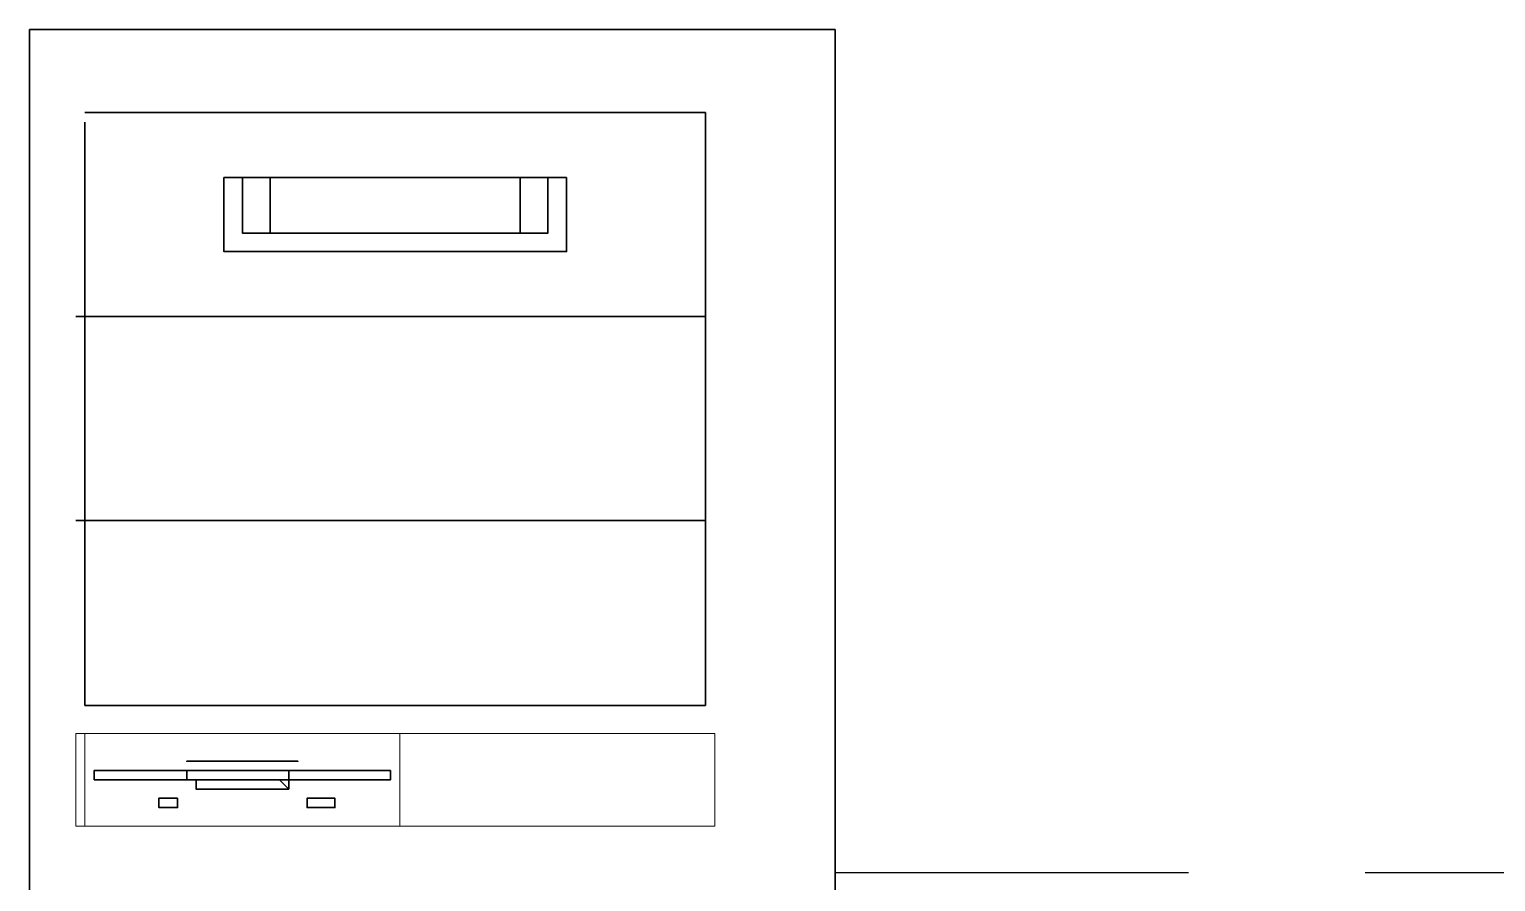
# Paper-space layout 'Sample Network Drawing - A1 Sheet' of a CAD drawing. Extents: x 49 to 806, y 22 to 564.
# Drawn here: x 282.47 to 295.64, y 153.53 to 161.18 of the extents above; entities that cross this region are included whole.
import ezdxf

# ---------------------------------------------------------------- set-up
doc = ezdxf.new("R2010")
doc.units = 0
doc.linetypes.add('HIDDEN2', pattern=[4.7625, 3.175, -1.5875])
doc.layers.add('N-EQPM-EXST', color=252, linetype='Continuous', lineweight=25)
doc.layers.add('N-SGNL-ELEC_EXST', color=252, linetype='HIDDEN2', lineweight=25)

psp = doc.layouts.new('Sample Network Drawing - A1 Sheet')

# ---------------------------------------------------------------- linework, layer by layer
at = {"layer": 'N-EQPM-EXST', "lineweight": 30}
for p, q in [((289.707, 161.182), (282.47, 161.182)), ((282.47, 161.182), (282.47, 146.041)), ((289.707, 161.182), (282.47, 161.182)), ((282.47, 161.182), (282.47, 146.041)), ((289.707, 146.041), (289.707, 161.182)), ((289.707, 161.182), (289.707, 161.182)), ((289.707, 146.041), (289.707, 161.182)), ((282.969, 160.434), (288.543, 160.434)), ((288.543, 160.434), (288.543, 155.109)), ((282.969, 155.109), (282.969, 160.35)), ((282.969, 160.35), (282.969, 155.109)), ((288.543, 155.109), (282.969, 155.109)), ((282.969, 155.109), (287.711, 155.109))]:
    psp.add_line(p, q, dxfattribs=at)
for points in [[(287.295, 159.851), (284.217, 159.851), (284.217, 159.186), (287.295, 159.186), (287.295, 159.851), (287.295, 159.851)], [(287.295, 159.851), (284.217, 159.851), (284.217, 159.186), (287.295, 159.186), (287.295, 159.851)], [(287.128, 159.851), (284.383, 159.851), (284.383, 159.352), (287.128, 159.352), (287.128, 159.851), (287.128, 159.851)], [(287.128, 159.851), (284.383, 159.851), (284.383, 159.352), (287.128, 159.352), (287.128, 159.851)], [(284.383, 159.851), (284.383, 159.352), (284.549, 159.352), (284.549, 159.352), (286.962, 159.352), (286.962, 159.352), (287.128, 159.352), (287.128, 159.851), (284.383, 159.851), (284.383, 159.851)], [(284.383, 159.851), (284.383, 159.352), (284.549, 159.352), (284.549, 159.352), (286.962, 159.352), (286.962, 159.352), (287.128, 159.352), (287.128, 159.851), (284.383, 159.851)], [(284.633, 159.851), (284.633, 159.851), (284.633, 159.851), (284.633, 159.851), (284.633, 159.851), (284.633, 159.851), (284.633, 159.851), (284.633, 159.851), (284.633, 159.851), (284.633, 159.851), (284.633, 159.435), (284.633, 159.435), (284.633, 159.435), (284.633, 159.352), (284.633, 159.352), (284.633, 159.352), (284.633, 159.352), (284.633, 159.435), (284.633, 159.435), (284.633, 159.435), (284.633, 159.851), (284.633, 159.851)], [(284.633, 159.851), (284.633, 159.851), (284.633, 159.851), (284.633, 159.851), (284.633, 159.851), (284.633, 159.851), (284.633, 159.851), (284.633, 159.851), (284.633, 159.851), (284.633, 159.851), (284.633, 159.435), (284.633, 159.435), (284.633, 159.435), (284.633, 159.352), (284.633, 159.352), (284.633, 159.352), (284.633, 159.352), (284.633, 159.435), (284.633, 159.435), (284.633, 159.435), (284.633, 159.851)], [(286.879, 159.851), (286.879, 159.851), (286.879, 159.851), (286.879, 159.851), (286.879, 159.851), (286.879, 159.851), (286.879, 159.851), (286.879, 159.851), (286.879, 159.851), (286.879, 159.851), (286.879, 159.435), (286.879, 159.435), (286.879, 159.435), (286.879, 159.352), (286.879, 159.352), (286.879, 159.352), (286.879, 159.352), (286.879, 159.435), (286.879, 159.435), (286.879, 159.435), (286.879, 159.851), (286.879, 159.851)], [(286.879, 159.851), (286.879, 159.851), (286.879, 159.851), (286.879, 159.851), (286.879, 159.851), (286.879, 159.851), (286.879, 159.851), (286.879, 159.851), (286.879, 159.851), (286.879, 159.851), (286.879, 159.435), (286.879, 159.435), (286.879, 159.435), (286.879, 159.352), (286.879, 159.352), (286.879, 159.352), (286.879, 159.352), (286.879, 159.435), (286.879, 159.435), (286.879, 159.435), (286.879, 159.851)], [(282.886, 158.603), (288.543, 158.603)], [(282.886, 156.773), (288.543, 156.773)], [(285.714, 154.527), (283.052, 154.527), (283.052, 154.444), (285.714, 154.444), (285.714, 154.527), (285.714, 154.527)], [(285.714, 154.527), (283.052, 154.527), (283.052, 154.444), (285.714, 154.444), (285.714, 154.527)], [(283.884, 154.527), (283.052, 154.527), (283.052, 154.444), (283.884, 154.444), (283.884, 154.527), (283.884, 154.527)], [(283.884, 154.527), (283.052, 154.527), (283.052, 154.444), (283.884, 154.444), (283.884, 154.527)], [(284.799, 154.61), (283.967, 154.61), (283.884, 154.61), (284.882, 154.61), (284.799, 154.61), (284.799, 154.61)], [(284.799, 154.61), (283.967, 154.61), (283.884, 154.61), (284.882, 154.61), (284.799, 154.61)], [(285.714, 154.527), (284.799, 154.527), (284.799, 154.444), (285.714, 154.444), (285.714, 154.527), (285.714, 154.527)], [(285.714, 154.527), (284.799, 154.527), (284.799, 154.444), (285.714, 154.444), (285.714, 154.527)], [(284.799, 154.444), (283.967, 154.444), (283.967, 154.36), (284.799, 154.36), (284.799, 154.444), (284.799, 154.444)], [(284.799, 154.444), (283.967, 154.444), (283.967, 154.36), (284.799, 154.36), (284.799, 154.444)], [(283.967, 154.444), (283.967, 154.444), (283.967, 154.36), (283.967, 154.444), (283.967, 154.444), (283.967, 154.444)], [(283.967, 154.444), (283.967, 154.444), (283.967, 154.36), (283.967, 154.444), (283.967, 154.444)], [(284.799, 154.444), (284.799, 154.444), (284.799, 154.36), (284.716, 154.444), (284.799, 154.444), (284.799, 154.444)], [(284.799, 154.444), (284.799, 154.444), (284.799, 154.36), (284.716, 154.444), (284.799, 154.444)], [(283.801, 154.277), (283.634, 154.277), (283.634, 154.194), (283.801, 154.194), (283.801, 154.277), (283.801, 154.277)], [(283.801, 154.277), (283.634, 154.277), (283.634, 154.194), (283.801, 154.194), (283.801, 154.277)], [(285.215, 154.277), (285.215, 154.277), (285.215, 154.277), (285.215, 154.277), (285.215, 154.277), (285.215, 154.277), (285.215, 154.277), (285.215, 154.277), (285.215, 154.277), (285.049, 154.277), (284.965, 154.277), (284.965, 154.277), (284.965, 154.277), (284.965, 154.277), (284.965, 154.277), (284.965, 154.277), (284.965, 154.277), (284.965, 154.277), (284.965, 154.277), (284.965, 154.194), (284.965, 154.194), (284.965, 154.194), (284.965, 154.194), (284.965, 154.194), (284.965, 154.194), (284.965, 154.194), (285.049, 154.194), (285.215, 154.194), (285.215, 154.194), (285.215, 154.194), (285.215, 154.194), (285.215, 154.194), (285.215, 154.194), (285.215, 154.194), (285.215, 154.194), (285.215, 154.277), (285.215, 154.277), (285.215, 154.277)], [(285.215, 154.277), (285.215, 154.277), (285.215, 154.277), (285.215, 154.277), (285.215, 154.277), (285.215, 154.277), (285.215, 154.277), (285.215, 154.277), (285.215, 154.277), (285.049, 154.277), (284.965, 154.277), (284.965, 154.277), (284.965, 154.277), (284.965, 154.277), (284.965, 154.277), (284.965, 154.277), (284.965, 154.277), (284.965, 154.277), (284.965, 154.277), (284.965, 154.194), (284.965, 154.194), (284.965, 154.194), (284.965, 154.194), (284.965, 154.194), (284.965, 154.194), (284.965, 154.194), (285.049, 154.194), (285.215, 154.194), (285.215, 154.194), (285.215, 154.194), (285.215, 154.194), (285.215, 154.194), (285.215, 154.194), (285.215, 154.194), (285.215, 154.194), (285.215, 154.277), (285.215, 154.277)]]:
    psp.add_lwpolyline(points, dxfattribs=at)
at = {"layer": 'N-EQPM-EXST', "lineweight": 0}
for points in [[(288.626, 154.86), (282.886, 154.86), (282.886, 154.028), (288.626, 154.028), (288.626, 154.86), (288.626, 154.86)], [(288.626, 154.86), (282.886, 154.86), (282.886, 154.028), (288.626, 154.028), (288.626, 154.86)], [(285.797, 154.86), (282.969, 154.86), (282.969, 154.028), (285.797, 154.028), (285.797, 154.86), (285.797, 154.86)], [(285.797, 154.86), (282.969, 154.86), (282.969, 154.028), (285.797, 154.028), (285.797, 154.86)]]:
    psp.add_lwpolyline(points, dxfattribs=at)
at = {"layer": 'N-SGNL-ELEC_EXST'}
psp.add_line((289.707, 153.612), (318.665, 153.612), dxfattribs=at)

doc.saveas('drawing.dxf')
